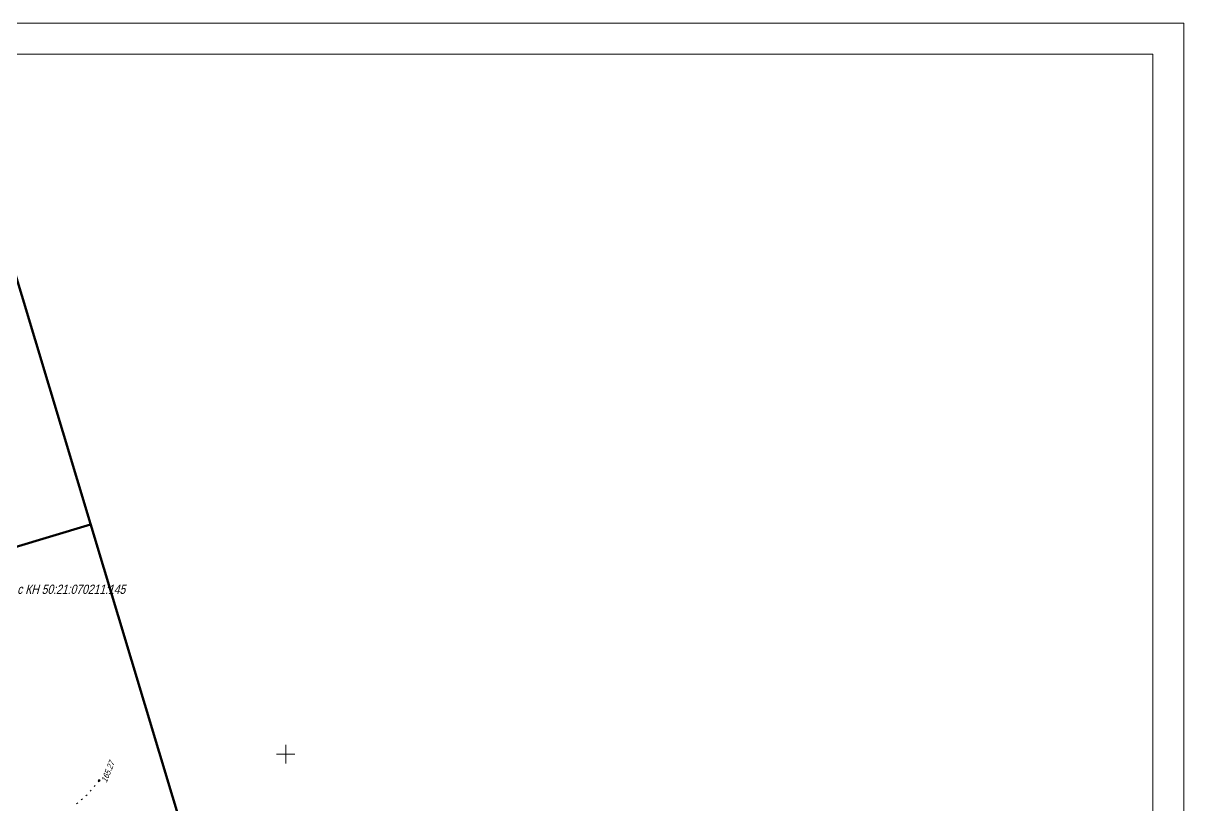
# Model space of a CAD drawing. Header units: millimetres. Extents: x -11347003 to 263213, y -3404021 to 236745.
# Drawn here: x 75603 to 263213, y 102225 to 228631 of the extents above; entities that cross this region are included whole.
import ezdxf

# ---------------------------------------------------------------- set-up
doc = ezdxf.new("R2010")
doc.units = ezdxf.units.MM
doc.layers.get('0').update_dxf_attribs({"lineweight": 13})
for name, color, linetype in [('23', 7, 'Continuous'), ('25', 7, 'Continuous'), ('38', 7, 'Continuous'), ('51', 92, 'Continuous')]:
    doc.layers.add(name, color=color, linetype=linetype)
doc.layers.add('Разбивочный план', color=7, linetype='Continuous', lineweight=13)
doc.styles.get("Standard").update_dxf_attribs({"font": 'arial.ttf'})

# ---------------------------------------------------------------- blocks, each defined once
blk = doc.blocks.new('подоснова')
at = {"layer": '38', "lineweight": 13}
blk.add_hatch(color=256, dxfattribs=at).paths.add_polyline_path([(2205519.98, 442895.73, 1), (2205519.68, 442895.73, 1)])
for p, q in [((2205695.18, 443018.23), (2205245.18, 443018.23)), ((2205695.18, 442721.23), (2205695.18, 443018.23)), ((2205690.18, 443013.23), (2205255.18, 443013.23)), ((2205690.18, 442726.23), (2205690.18, 443013.23))]:
    blk.add_line(p, q)
at = {"layer": '23', "linetype": 'Continuous', "lineweight": 13}
for p, q in [((2205518.55, 442894.19), (2205518.38, 442894.01)), ((2205519.2, 442894.96), (2205519.04, 442894.76)), ((2205519.83, 442895.73), (2205519.67, 442895.54)), ((2205516.37, 442892.14), (2205516.18, 442891.98)), ((2205517.14, 442892.78), (2205516.95, 442892.62)), ((2205517.88, 442893.46), (2205517.71, 442893.27))]:
    blk.add_line(p, q, dxfattribs=at)
at = {"layer": '38', "lineweight": 13}
blk.add_circle((2205519.83, 442895.73), 0.15, dxfattribs=at)
at = {"layer": '51', "lineweight": 13}
for p, q in [((2205550, 442898.5), (2205550, 442901.5)), ((2205550, 442900), (2205548.5, 442900)), ((2205550, 442900), (2205551.5, 442900))]:
    blk.add_line(p, q, dxfattribs=at)
at = {"layer": '25', "linetype": 'Continuous', "lineweight": 13, "oblique": 15, "width": 0.8}
blk.add_text('участок с КН 50:21:070211:145', height=1.5, dxfattribs=at).set_placement((2205500.21, 442925.93))
at = {"layer": '38', "lineweight": 13, "oblique": 15, "width": 0.8}
blk.add_text('165.27    ', height=1, rotation=67.9366, dxfattribs=at).set_placement((2205521.05, 442895.34))

msp = doc.modelspace()

# ---------------------------------------------------------------- linework, layer by layer
at = {"layer": 'Разбивочный план', "lineweight": 50}
msp.add_lwpolyline([(115282.86, 51775.79), (64208.14, 221523.68)], dxfattribs=at)
at = {"layer": 'Разбивочный план', "lineweight": 50, "elevation": 11.64}
msp.add_lwpolyline([(-105048.49, 89910.69), (86470.01, 147535.88)], dxfattribs=at)

# ---------------------------------------------------------------- block references
at = {"lineweight": 9, "xscale": 1000, "yscale": 1000, "zscale": 1000}
msp.add_blockref('подоснова', (-2205431962, -442789597.51), dxfattribs=at)

doc.saveas('drawing.dxf')
